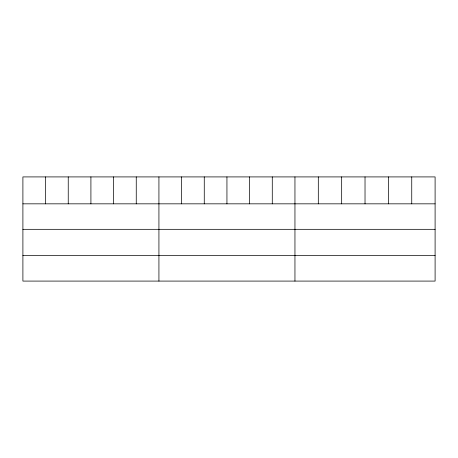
<?xml version="1.0" encoding="UTF-8"?>
<svg xmlns="http://www.w3.org/2000/svg" width="458" height="458" viewBox="0 0 458 458"><rect width="100%" height="100%" fill="white"/><g stroke="black" fill="none" stroke-linecap="round" stroke-linejoin="round"><path stroke-width="0.69" d="M435.1 203.833L435.1 281.086L22.9 281.086L22.9 176.914L435.1 176.914L435.1 203.833L22.9 203.833M22.9 229.326L435.1 229.326M22.9 255.593L435.1 255.593M411.742 176.914L411.742 203.833M388.384 176.914L388.384 203.833M365.026 176.914L365.026 203.833M341.668 176.914L341.668 203.833M318.31 176.914L318.31 203.833M294.952 176.914L294.952 281.086M272.281 176.914L272.281 203.833M249.61 176.914L249.61 203.833M226.939 176.914L226.939 203.833M204.268 176.914L204.268 203.833M181.597 176.914L181.597 203.833M158.926 176.914L158.926 281.086M136.255 176.914L136.255 203.833M113.584 176.914L113.584 203.833M90.913 176.914L90.913 203.833M68.242 176.914L68.242 203.833M45.571 176.914L45.571 203.833"/></g></svg>
